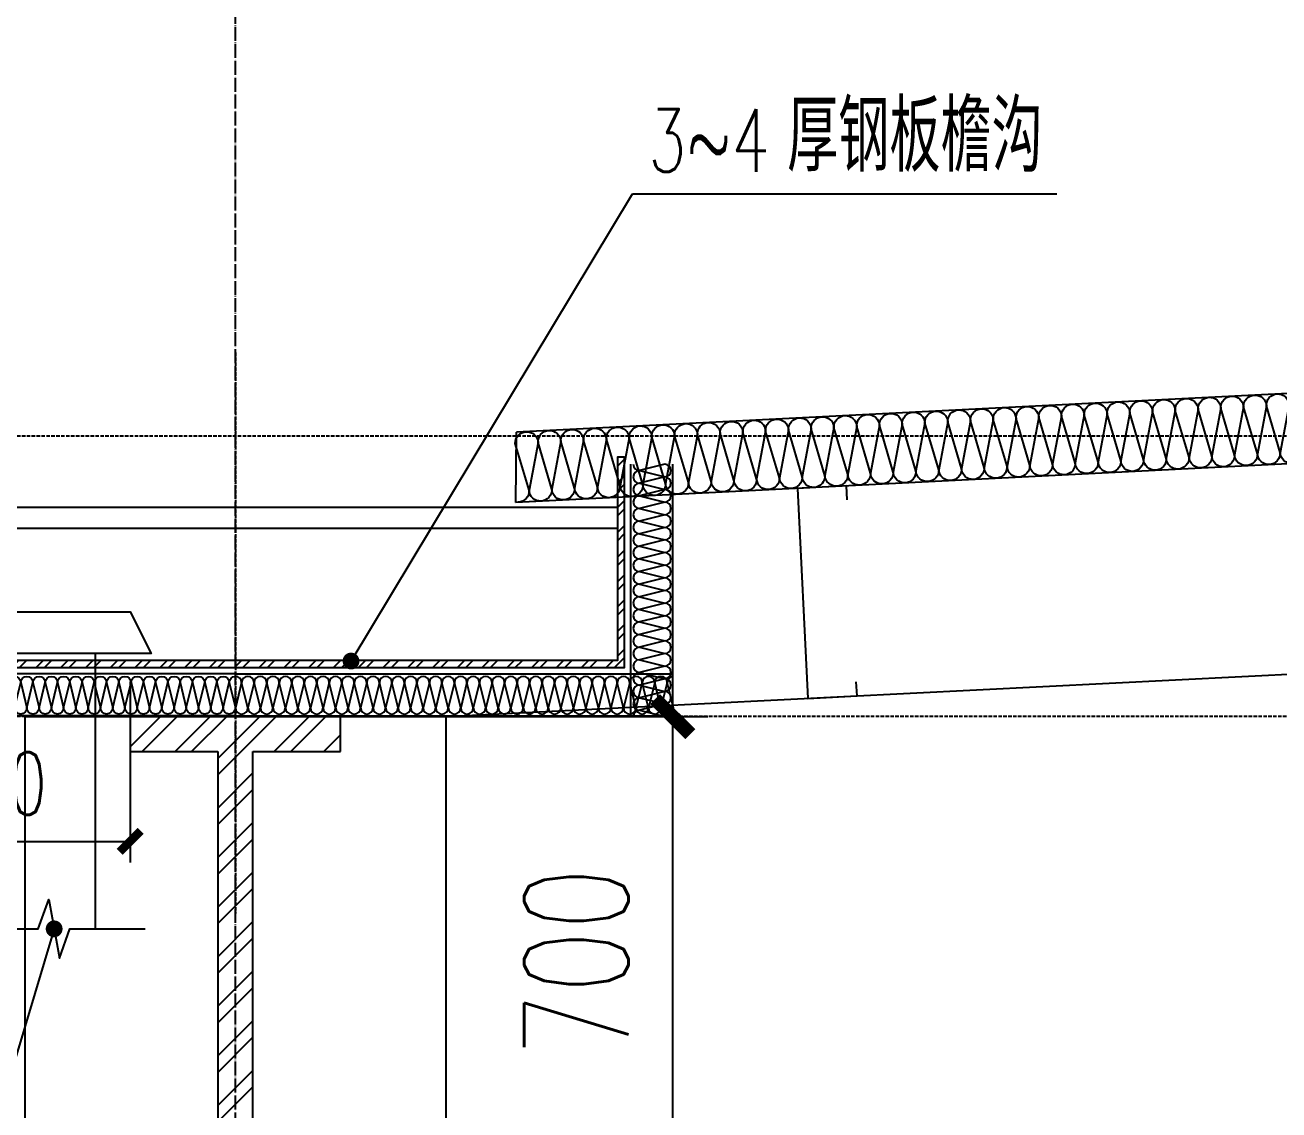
# Model space of a CAD drawing. Extents: x -1899985 to 1774885, y 556286 to 2175695.
# Drawn here: x -1752910 to -1751122, y 579396 to 580944 of the extents above; entities that cross this region are included whole.
import ezdxf

# ---------------------------------------------------------------- set-up
doc = ezdxf.new("R2010")
doc.units = 0
doc.header["$LTSCALE"] = 10
doc.header["$MEASUREMENT"] = 0
for name, pattern in [('20剖面图$0$__DASH', [0.35, 0.25, -0.1]), ('20剖面图$0$DASH', [0.35, 0.25, -0.1]), ('20剖面图$0$DOTE', [2.4200000000000004, 2, -0.2, 0.02, -0.2])]:
    doc.linetypes.add(name, pattern=pattern)
doc.layers.get('Defpoints').update_dxf_attribs({"color": 210})
for name, color, linetype in [('20剖面图$0$A-AXIS-DOTE', 14, '20剖面图$0$DOTE'), ('20剖面图$0$A-AXIS-SYMB', 3, 'Continuous'), ('20剖面图$0$A-HATCH-2', 251, 'Continuous'), ('20剖面图$0$A-LIN-V', 9, 'Continuous'), ('20剖面图$0$AS-COLN', 6, 'Continuous'), ('20剖面图$0$COLUMN', 9, 'Continuous'), ('20剖面图$0$DIM_SYMB', 3, 'Continuous'), ('20剖面图$0$PUB_TEXT', 7, 'Continuous'), ('20剖面图$0$建-墙-填充', 8, 'Continuous'), ('20剖面图$0$建-尺寸', 3, 'Continuous'), ('20剖面图$0$建-柱-钢', 9, 'Continuous'), ('A-LIN-V', 9, 'Continuous')]:
    doc.layers.add(name, color=color, linetype=linetype)
doc.styles.add('20剖面图$0$_TCH_DIM', font='SIMPLEX', dxfattribs={"bigfont": 'GBCBIG'})
doc.styles.add('20剖面图$0$_TCH_DIM_T3', font='SIMPLEX', dxfattribs={"width": 0.7058823529411765, "bigfont": 'GBCBIG'})
doc.styles.add('20剖面图$0$A-DIM_T3', font='SIMPLEX', dxfattribs={"width": 0.7058823529411765, "bigfont": 'GBCBIG'})
doc.dimstyles.new('20剖面图$0$_TCH_ARCH&&30', dxfattribs={"dimtxt": 89.25, "dimasz": 30, "dimexe": 30, "dimexo": 30, "dimgap": 37.87500000000001, "dimtad": 1, "dimdec": 0, "dimzin": 0, "dimdsep": 46, "dimtxsty": '20剖面图$0$_TCH_DIM_T3', "dimblk": '20剖面图$0$_ArchTick', "dimcen": 0.09, "dimclrt": 7, "dimazin": 2, "dimtfac": 1, "dimtdec": 0, "dimtix": 1, "dimtmove": 2, "dimatfit": 3, "dimfxl": 1, "dimtolj": 1, "dimtzin": 0, "dimarcsym": 0})
doc.dimstyles.new('20剖面图$0$A-DIM&&50', dxfattribs={"dimtxt": 148.75, "dimasz": 50, "dimexe": 50, "dimexo": 50, "dimgap": 63.12500000000001, "dimtad": 1, "dimdec": 0, "dimzin": 0, "dimdsep": 46, "dimtxsty": '20剖面图$0$A-DIM_T3', "dimblk": '20剖面图$0$_ArchTick', "dimcen": 0.09, "dimclrt": 7, "dimazin": 2, "dimtfac": 1, "dimtdec": 0, "dimtix": 1, "dimtmove": 2, "dimatfit": 3, "dimfxl": 1, "dimtolj": 1, "dimtzin": 0, "dimarcsym": 0})

# ---------------------------------------------------------------- blocks, each defined once
blk = doc.blocks.new('20剖面图$0$G$CBF9D2CED')
at = {"layer": '20剖面图$0$建-墙-填充'}
h = blk.add_hatch(dxfattribs=at)
h.set_pattern_fill('金属', color=256, scale=20, style=0)
h.set_pattern_definition([(45, (0, 0), (-35.35533905932738, 35.35533905932738), []), (45, (23.570226, 0), (-35.35533905932738, 35.35533905932738), [])])
h.paths.add_polyline_path([(-150.0000014852267, 2.117594704031944e-07), (-150.0000014852267, -49.99999992363155), (-25, -50), (-24.99999997392297, -649.9999995322432), (-150.0000006088521, -649.9999998990679), (-150.0000004386529, -700.0000004129251), (150.000001758337, -700.0000000594882), (150.0000015965197, -650.0000006910414), (24.99999989033677, -650.0000002298038), (25, -50), (149.9999985147733, -49.99999992363155), (149.9999985147733, 7.636845111846924e-08)])
at = {"layer": '20剖面图$0$建-柱-钢'}
for p, q in [((-150.0000014852267, 2.117594704031944e-07), (-150.0000014852267, -49.99999992363155)), ((149.9999985147733, 7.636845111846924e-08), (-150.0000014852267, 2.117594704031944e-07)), ((149.9999985147733, -49.99999992363155), (149.9999985147733, 7.636845111846924e-08)), ((-150.0000014852267, -49.99999992363155), (-25, -50)), ((-25, -50), (-24.99999997392297, -649.9999995322432)), ((24.99999989033677, -650.0000002298038), (25, -50)), ((25, -50), (149.9999985147733, -49.99999992363155)), ((-24.99999997392297, -649.9999995322432), (-150.0000006088521, -649.9999998990679)), ((-150.0000006088521, -649.9999998990679), (-150.0000004386529, -700.0000004129251)), ((150.0000015965197, -650.0000006910414), (24.99999989033677, -650.0000002298038)), ((150.000001758337, -700.0000000594882), (150.0000015965197, -650.0000006910414)), ((-150.0000004386529, -700.0000004129251), (150.000001758337, -700.0000000594882))]:
    blk.add_line(p, q, dxfattribs=at)
blk = doc.blocks.new('20剖面图$0$$LinePat$岩棉板')
at = {"color": 0}
for p, q in [((0, -17), (12, -67)), ((12, -67), (24, -17))]:
    blk.add_line(p, q, dxfattribs=at)
for points in [[(24, -1.5), (-3.552713678800501e-15, -1.5)], [(24, -84), (-3.552713678800501e-15, -84)]]:
    blk.add_lwpolyline(points)
for centre, start, end in [((12, -17), 0, 180), ((0, -67), 270, 0), ((24, -67), 180, 270)]:
    blk.add_arc(centre, 12, start, end, dxfattribs=at)
blk = doc.blocks.new('20剖面图$0$_ArchTick')
at = {"color": 0, "linetype": 'ByBlock', "const_width": 0.4}
blk.add_lwpolyline([(-0.5, -0.5), (0.5, 0.5)], dxfattribs=at)
blk = doc.blocks.new('*D572')
at = {"layer": '20剖面图$0$A-AXIS-SYMB', "color": 0, "lineweight": -2, "transparency": 16777216}
for p, q in [((1161223.572525738, -3405789.26014045), (1161223.572525738, -3406047.267350091)), ((1161623.572524659, -3405789.260141014), (1161623.572524659, -3406047.267350091)), ((1161223.572525738, -3406017.267350091), (1161623.572524659, -3406017.267350091))]:
    blk.add_line(p, q, dxfattribs=at)
at = {"layer": 'Defpoints', "color": 0, "transparency": 16777216}
for p in [(1161223.572525738, -3405759.26014045), (1161623.572524659, -3405759.260141014), (1161623.572524659, -3406017.267350091)]:
    blk.add_point(p, dxfattribs=at)
at = {"layer": '20剖面图$0$A-AXIS-SYMB', "color": 0, "lineweight": -2, "transparency": 16777216, "xscale": 30, "yscale": 30, "zscale": 30, "rotation": 180}
blk.add_blockref('20剖面图$0$_ArchTick', (1161223.572525738, -3406017.267350091), dxfattribs=at)
at = {"layer": '20剖面图$0$A-AXIS-SYMB', "color": 0, "lineweight": -2, "transparency": 16777216, "xscale": 30, "yscale": 30, "zscale": 30}
blk.add_blockref('20剖面图$0$_ArchTick', (1161623.572524659, -3406017.267350091), dxfattribs=at)
at = {"layer": '20剖面图$0$A-AXIS-SYMB', "color": 7, "transparency": 16777216, "insert": (1161423.572525199, -3405934.767350091), "char_height": 89.25, "attachment_point": 5, "style": '20剖面图$0$_TCH_DIM_T3'}
blk.add_mtext('\\A1;400', dxfattribs=at)
blk = doc.blocks.new('*D553')
at = {"layer": '20剖面图$0$建-尺寸', "color": 0, "lineweight": -2, "transparency": 16777216}
for p, q in [((16150.00000000164, 699.9999999991853), (15776.1704230386, 699.9999999991852)), ((15826.1704230386, -8.149215882500418e-10), (15826.1704230386, 699.9999999991852)), ((16150.00000000071, -8.14869512482307e-10), (15776.1704230386, -8.149296288632902e-10))]:
    blk.add_line(p, q, dxfattribs=at)
at = {"layer": 'Defpoints', "color": 0, "transparency": 16777216}
for p in [(15826.1704230386, 699.9999999991852), (16200.00000000164, 699.9999999991853), (16200.00000000071, -8.148614718690586e-10)]:
    blk.add_point(p, dxfattribs=at)
at = {"layer": '20剖面图$0$建-尺寸', "color": 0, "lineweight": -2, "transparency": 16777216, "xscale": 50, "yscale": 50, "zscale": 50}
for p, rotation in [((15826.1704230386, 699.9999999991852), 90), ((15826.1704230386, -8.149215882500418e-10), 270)]:
    blk.add_blockref('20剖面图$0$_ArchTick', p, dxfattribs=dict(at, rotation=rotation))
at = {"layer": '20剖面图$0$建-尺寸', "color": 7, "transparency": 16777216, "insert": (15688.6704230386, 349.9999999991806), "char_height": 148.75, "attachment_point": 5, "rotation": 90, "style": '20剖面图$0$A-DIM_T3'}
blk.add_mtext('\\A1;700', dxfattribs=at)
blk = doc.blocks.new('*D554')
at = {"layer": '20剖面图$0$建-尺寸', "color": 0, "lineweight": -2, "transparency": 16777216}
for p, q in [((300.0002795227384, 699.9999999991855), (673.8298564857712, 699.9999999991855)), ((623.8298564857713, -8.147269036455945e-10), (623.8298564857712, 699.9999999991855)), ((300.0002795236652, -8.147789794133292e-10), (673.8298564857713, -8.147188630323461e-10))]:
    blk.add_line(p, q, dxfattribs=at)
at = {"layer": 'Defpoints', "color": 0, "transparency": 16777216}
for p in [(250.0002795227384, 699.9999999991854), (623.8298564857712, 699.9999999991855), (250.0002795236652, -8.147870200265776e-10)]:
    blk.add_point(p, dxfattribs=at)
at = {"layer": '20剖面图$0$建-尺寸', "color": 0, "lineweight": -2, "transparency": 16777216, "xscale": 50, "yscale": 50, "zscale": 50}
for p, rotation in [((623.8298564857712, 699.9999999991855), 90), ((623.8298564857713, -8.147269036455945e-10), 270)]:
    blk.add_blockref('20剖面图$0$_ArchTick', p, dxfattribs=dict(at, rotation=rotation))
at = {"layer": '20剖面图$0$建-尺寸', "color": 7, "transparency": 16777216, "insert": (486.3298564857712, 349.9999999991851), "char_height": 148.75, "attachment_point": 5, "rotation": 90, "style": '20剖面图$0$A-DIM_T3'}
blk.add_mtext('\\A1;700', dxfattribs=at)
blk = doc.blocks.new('20剖面图$0$CURVEPATTERNLIB$SYSLIB$岩棉板')
at = {"color": 0}
for p, q in [((0, -17), (12, -67)), ((12, -67), (24, -17))]:
    blk.add_line(p, q, dxfattribs=at)
for centre, start, end in [((12, -17), 0, 180), ((0, -67), 270, 0), ((24, -67), 180, 270)]:
    blk.add_arc(centre, 12, start, end, dxfattribs=at)
blk = doc.blocks.new('20剖面图$0$2342424242')
at = {"layer": '20剖面图$0$A-LIN-V'}
h = blk.add_hatch(dxfattribs=at)
h.set_pattern_fill('金属', color=256, scale=10)
h.set_pattern_definition([(45, (0, 0), (-17.67766952966369, 17.67766952966369), []), (45, (11.7851129998453, 0), (-17.67766952966369, 17.67766952966369), [])])
h.paths.add_polyline_path([(1161223.572525738, -3405469.26014045), (1161213.572521921, -3405469.26014045), (1161213.572521921, -3405769.26014045), (1162328.572523406, -3405769.26014045), (1162328.572523406, -3405469.26014045), (1162318.572527223, -3405469.26014045), (1162318.572527223, -3405759.26014045), (1161223.572525738, -3405759.26014045)])
at = {"layer": '20剖面图$0$A-AXIS-DOTE', "linetype": '20剖面图$0$__DASH', "ltscale": 2}
blk.add_line((1161773.572527223, -3405320), (1161773.572527223, -3406120), dxfattribs=at)
at = {"layer": '20剖面图$0$A-AXIS-SYMB'}
for p, q in [((1161938.572527223, -3405760), (1162339.999996183, -3405093.350918551)), ((1162339.999996183, -3405093.350918551), (1162945.143514807, -3405093.350918551)), ((1161515.046821078, -3406142.083574696), (1161317.6749565, -3406800.906377194))]:
    blk.add_line(p, q, dxfattribs=at)
at = {"layer": '20剖面图$0$A-AXIS-SYMB', "const_width": 12}
for points in [[(1161935.477403951, -3405765.140059526, 1), (1161941.667650494, -3405754.859940474, 1)], [(1161516.768707428, -3406136.335957155, 1), (1161513.324934728, -3406147.831192236, 1)]]:
    blk.add_lwpolyline(points, format="xyb", close=True, dxfattribs=at)
at = {"layer": '20剖面图$0$A-LIN-V'}
for points in [[(1161223.572525738, -3405469.26014045), (1161213.572521921, -3405469.26014045), (1161213.572521921, -3405769.26014045), (1162328.572523406, -3405769.26014045), (1162328.572523406, -3405469.26014045), (1162318.572527223, -3405469.26014045), (1162318.572527223, -3405469.26014045), (1162318.572527223, -3405469.26014045), (1162318.572527223, -3405759.26014045), (1161223.572525738, -3405759.26014045), (1161223.572525738, -3405469.26014045)], [(1161393.572527223, -3405749.26014045), (1161423.572527223, -3405690), (1161623.572527223, -3405690), (1161653.572527223, -3405749.26014045), (1161393.572527223, -3405749.26014045)], [(1161573.572527223, -3405749.26014045), (1161573.572527223, -3406142.083574696)]]:
    blk.add_lwpolyline(points, dxfattribs=at)
at = {"layer": '20剖面图$0$A-LIN-V', "linetype": '20剖面图$0$DASH', "ltscale": 0.3}
for points in [[(1162318.572527223, -3405540.922034136), (1161223.572525738, -3405540.922034136)], [(1162318.572527223, -3405570.922034136), (1161223.572525738, -3405570.922034136)]]:
    blk.add_lwpolyline(points, dxfattribs=at)
at = {"layer": '20剖面图$0$DIM_SYMB'}
blk.add_lwpolyline([(1161384.854338049, -3406142.083574696), (1161492.354338049, -3406142.083574696), (1161507.641087888, -3406100.083574696), (1161522.452554268, -3406184.083574696), (1161537.354338049, -3406142.083574696), (1161644.854338049, -3406142.083574696)], dxfattribs=at)
at = {"layer": '20剖面图$0$A-LIN-V', "yscale": 0.7272727272727273, "zscale": 0.7272727272727273}
for p, xscale, rotation in [((1162398.572523406, -3405479.26014045), 0.7499999999999999, 270), ((1162398.572523406, -3405497.26014045), 0.7499999999999999, 270), ((1162398.572523406, -3405515.26014045), 0.7499999999999999, 270), ((1162398.572523406, -3405533.26014045), 0.7499999999999999, 270), ((1162398.572523406, -3405551.26014045), 0.7499999999999999, 270), ((1162398.572523406, -3405569.26014045), 0.7499999999999999, 270), ((1162398.572523406, -3405587.26014045), 0.7499999999999999, 270), ((1162398.572523406, -3405605.26014045), 0.7499999999999999, 270), ((1162398.572523406, -3405623.26014045), 0.7499999999999999, 270), ((1162398.572523406, -3405641.26014045), 0.7499999999999999, 270), ((1162398.572523406, -3405659.26014045), 0.7499999999999999, 270), ((1162398.572523406, -3405677.26014045), 0.7499999999999999, 270), ((1162398.572523406, -3405695.26014045), 0.7499999999999999, 270), ((1162398.572523406, -3405713.26014045), 0.7499999999999999, 270), ((1162398.572523406, -3405731.26014045), 0.7499999999999999, 270), ((1162398.572523406, -3405749.26014045), 0.7499999999999999, 270), ((1161458.572524572, -3405839.26014045), -0.7291666728024547, 180), ((1161476.072524719, -3405839.26014045), -0.7291666728024547, 180), ((1161493.572524867, -3405839.26014045), -0.7291666728024547, 180), ((1161511.072525014, -3405839.26014045), -0.7291666728024547, 180), ((1161528.572525161, -3405839.26014045), -0.7291666728024547, 180), ((1161546.072525308, -3405839.26014045), -0.7291666728024547, 180), ((1161563.572525456, -3405839.26014045), -0.7291666728024547, 180), ((1161581.072525603, -3405839.26014045), -0.7291666728024547, 180), ((1161598.57252575, -3405839.26014045), -0.7291666728024547, 180), ((1161616.072525898, -3405839.26014045), -0.7291666728024547, 180), ((1161633.572526045, -3405839.26014045), -0.7291666728024547, 180), ((1161651.072526192, -3405839.26014045), -0.7291666728024547, 180), ((1161668.572526339, -3405839.26014045), -0.7291666728024547, 180), ((1161686.072526487, -3405839.26014045), -0.7291666728024547, 180), ((1161703.572526634, -3405839.26014045), -0.7291666728024547, 180), ((1161721.072526781, -3405839.26014045), -0.7291666728024547, 180), ((1161738.572526928, -3405839.26014045), -0.7291666728024547, 180), ((1161756.072527076, -3405839.26014045), -0.7291666728024547, 180), ((1161791.429669971, -3405839.26014045), 0.7440476145040953, 180), ((1161809.286812719, -3405839.26014045), 0.7440476145040953, 180), ((1161827.143955467, -3405839.26014045), 0.7440476145040953, 180), ((1161845.001098215, -3405839.26014045), 0.7440476145040953, 180), ((1161862.858240963, -3405839.26014045), 0.7440476145040953, 180), ((1161880.715383712, -3405839.26014045), 0.7440476145040953, 180), ((1161898.57252646, -3405839.26014045), 0.7440476145040953, 180), ((1161916.429669208, -3405839.26014045), 0.7440476145040953, 180), ((1161934.286811956, -3405839.26014045), 0.7440476145040953, 180), ((1161952.143954704, -3405839.26014045), 0.7440476145040953, 180), ((1161970.001097452, -3405839.26014045), 0.7440476145040953, 180), ((1161987.8582402, -3405839.26014045), 0.7440476145040953, 180), ((1162005.715382948, -3405839.26014045), 0.7440476145040953, 180), ((1162023.572525696, -3405839.26014045), 0.7440476145040953, 180), ((1162041.429668444, -3405839.26014045), 0.7440476145040953, 180), ((1162059.286811192, -3405839.26014045), 0.7440476145040953, 180), ((1162077.14395394, -3405839.26014045), 0.7440476145040953, 180), ((1162095.001096689, -3405839.26014045), 0.7440476145040953, 180), ((1162112.858239437, -3405839.26014045), 0.7440476145040953, 180), ((1162130.715382185, -3405839.26014045), 0.7440476145040953, 180), ((1162148.572524933, -3405839.26014045), 0.7440476145040953, 180), ((1162166.429667681, -3405839.26014045), 0.7440476145040953, 180), ((1162184.286810429, -3405839.26014045), 0.7440476145040953, 180), ((1162202.143953177, -3405839.26014045), 0.7440476145040953, 180), ((1162220.001095925, -3405839.26014045), 0.7440476145040953, 180), ((1162237.858238673, -3405839.26014045), 0.7440476145040953, 180), ((1162255.715381421, -3405839.26014045), 0.7440476145040953, 180), ((1162273.572524169, -3405839.26014045), 0.7440476145040953, 180), ((1162291.429666918, -3405839.26014045), 0.7440476145040953, 180), ((1162309.286809666, -3405839.26014045), 0.7440476145040953, 180), ((1162327.143952414, -3405839.26014045), 0.7440476145040953, 180), ((1162345.001095162, -3405839.26014045), 0.7440476145040953, 180), ((1162398.572523406, -3405767.26014045), 0.7499999999999999, 270), ((1162362.85823791, -3405839.26014045), 0.7440476145040953, 180), ((1162380.715380658, -3405839.26014045), 0.7440476145040953, 180), ((1162398.572523406, -3405839.26014045), 0.7440476145040953, 180), ((1162398.572523406, -3405785.26014045), 0.7499999999999999, 270), ((1162398.572523406, -3405803.26014045), 0.7499999999999999, 270), ((1162398.572523406, -3405821.26014045), 0.7499999999999999, 270)]:
    blk.add_blockref('20剖面图$0$$LinePat$岩棉板', p, dxfattribs=dict(at, xscale=xscale, rotation=rotation))
at = {"layer": '20剖面图$0$PUB_TEXT', "style": '20剖面图$0$_TCH_DIM'}
blk.add_text('厚钢板檐沟', height=101.2765957446808, dxfattribs=at).set_placement((1162560.664791403, -3405061.850918551))
at = {"layer": '20剖面图$0$PUB_TEXT', "style": '20剖面图$0$_TCH_DIM', "width": 0.7058823529411765}
blk.add_text('3~4', height=89.25, dxfattribs=at).set_placement((1162362.664791403, -3405061.850918551))
at = {"layer": '20剖面图$0$A-AXIS-SYMB', "color": 1}
dim = blk.add_aligned_dim(p1=(1161223.572525738, -3405759.26014045), p2=(1161623.572524659, -3405759.260141014), distance=-258.0072090770118, dimstyle='20剖面图$0$_TCH_ARCH&&30', dxfattribs=at)
dim.commit()
dim.dimension.update_dxf_attribs({"geometry": '*D572', "text_midpoint": (1161423.572525199, -3405934.767350091)})
blk = doc.blocks.new('20剖面图$0$G$C845E5159')
at = {"layer": '20剖面图$0$A-LIN-V', "color": 2}
blk.add_line((300.0002795236651, 699.9999999991851), (8250.000279522035, 1099.999999999302), dxfattribs=at)
at = {"layer": '20剖面图$0$A-LIN-V'}
blk.add_lwpolyline([(872.6845821267925, 1009.168496819795), (871.6795641386416, 1029.143229329726), (801.768000354059, 1025.625666372129), (816.8432701732963, 726.0046787052415), (886.754833957646, 729.5222416627221), (885.7498159697279, 749.4969741726527)], dxfattribs=at)
at = {"layer": '20剖面图$0$AS-COLN'}
for p, q in [((8250.000139762182, 1500.505982021801), (401.0872324891388, 1105.592125052237)), ((8250.000139762182, 1400.37948475813), (400.1199026759714, 1005.416957105743)), ((400.1199026759714, 1005.416957105743), (401.0872324891388, 1105.592125052237))]:
    blk.add_line(p, q, dxfattribs=at)
at = {"layer": '20剖面图$0$COLUMN'}
for points in [[(300.0000000009313, 699.9999999990687), (300.0000000006985, -11000.00000000093), (-299.9999999993015, -11000.00000000093), (-299.9999999995343, 699.9999999990687), (300.0000000009313, 699.9999999990687)], [(16800.0000000007, 699.9999999991851), (16800.0000000007, -11000.00000000093), (16200.0000000007, -11000.00000000093), (16200.0000000007, 699.9999999991851), (16800.0000000007, 699.9999999991851)]]:
    blk.add_lwpolyline(points, dxfattribs=at)
at = {"layer": '20剖面图$0$A-HATCH-2', "xscale": -1.354458951392196, "yscale": 1.351351351351351, "zscale": 1.351351351351351, "rotation": 2.88037755284905}
for p in [(1177.341446730835, 1151.657778909076), (1209.80739303055, 1153.291285641138), (1242.273339330266, 1154.9247923732), (1274.739285629982, 1156.558299105262), (1307.205231929697, 1158.191805837324), (1339.671178229413, 1159.825312569386), (1372.137124529129, 1161.458819301448), (1404.603070828844, 1163.09232603351), (1437.06901712856, 1164.725832765572), (1469.534963428276, 1166.359339497634), (1502.000909727991, 1167.992846229696), (820.2160374339619, 1133.689204856394), (852.6819837336777, 1135.322711588456), (885.1479300333933, 1136.956218320518), (917.613876333109, 1138.58972505258), (950.0798226328247, 1140.223231784642), (982.5457689325405, 1141.856738516704), (1015.011715232256, 1143.490245248766), (1047.477661531972, 1145.123751980828), (1079.943607831688, 1146.75725871289), (1112.409554131403, 1148.390765444952), (1144.875500431119, 1150.024272177014), (463.0906281370894, 1115.720630803712), (495.5565744368051, 1117.354137535774), (528.0225207365207, 1118.987644267836), (560.4884670362364, 1120.621150999898), (592.9544133359522, 1122.25465773196), (625.4203596356679, 1123.888164464022), (657.8863059353835, 1125.521671196084), (690.3522522350992, 1127.155177928146), (722.8181985348149, 1128.788684660208), (755.2841448345305, 1130.42219139227), (787.7500911342463, 1132.055698124332), (430.6246818373737, 1114.08712407165)]:
    blk.add_blockref('20剖面图$0$CURVEPATTERNLIB$SYSLIB$岩棉板', p, dxfattribs=at)
at = {"layer": '20剖面图$0$A-LIN-V'}
for name, p in [('20剖面图$0$2342424242', (-1161773.572527222, 3406539.260140449)), ('20剖面图$0$G$CBF9D2CED', (9.313225746154785e-10, 699.9999999990687)), ('20剖面图$0$G$CBF9D2CED', (16500.00000000093, 699.9999999991851))]:
    blk.add_blockref(name, p, dxfattribs=at)
at = {"layer": '20剖面图$0$建-尺寸'}
for p1, p2, distance, picture, middle in [((250.0002795236651, -8.147870200265772e-10), (250.0002795227383, 699.9999999991852), -373.8295769630329, '*D554', (486.3298564857712, 349.9999999991851)), ((16200.0000000007, -8.148614718690583e-10), (16200.00000000163, 699.9999999991851), 373.8295769630294, '*D553', (15688.6704230386, 349.9999999991806))]:
    dim = blk.add_aligned_dim(p1=p1, p2=p2, distance=distance, dimstyle='20剖面图$0$A-DIM&&50', dxfattribs=at)
    dim.commit()
    dim.dimension.update_dxf_attribs({"geometry": picture, "text_midpoint": middle})
blk = doc.blocks.new('20剖面图')
at = {"layer": '20剖面图$0$A-AXIS-DOTE'}
blk.add_line((-1752610.399681416, 562650.6334108412), (-1752610.399681416, 586495.7798974607), dxfattribs=at)
at = {"layer": '20剖面图$0$A-AXIS-DOTE', "linetype": '20剖面图$0$__DASH', "ltscale": 2}
for p, q in [((-1669330, 580357.4520265248), (-1785568.230109688, 580357.4520265246)), ((-1669330, 579957.4520265248), (-1785568.230109688, 579957.4520265246))]:
    blk.add_line(p, q, dxfattribs=at)
at = {"layer": '20剖面图$0$A-LIN-V'}
for p in [(-1769110.399681417, 579257.4520265255), (-1752610.399681417, 579257.4520265255)]:
    blk.add_blockref('20剖面图$0$G$C845E5159', p, dxfattribs=at)

msp = doc.modelspace()

# ---------------------------------------------------------------- block references
at = {"layer": 'A-LIN-V'}
msp.add_blockref('20剖面图', (0, 0), dxfattribs=at)

doc.saveas('drawing.dxf')
